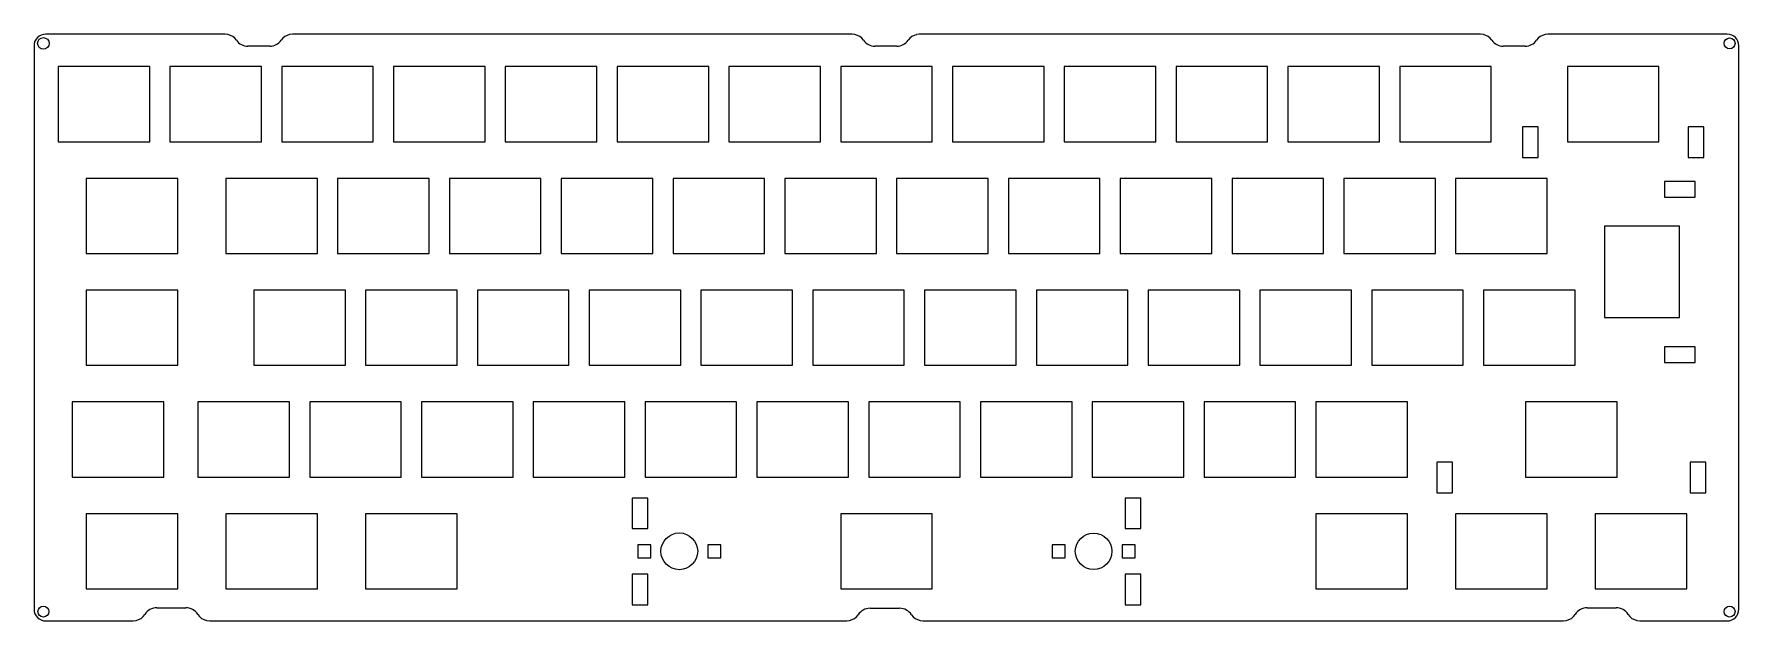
# Model space of a CAD drawing. Header units: millimetres. Extents: x -88 to 202, y -32 to 68.
import ezdxf

# ---------------------------------------------------------------- set-up
doc = ezdxf.new("R2010")
doc.units = ezdxf.units.MM

msp = doc.modelspace()

# ---------------------------------------------------------------- linework, layer by layer
at = {"color": 7, "linetype": 'Continuous', "lineweight": 25}
for p, q in [((-55.54, 67.54), (-86.09, 67.54)), ((-55.07, 67.46), (-55.54, 67.54)), ((-44.06, 67.54), (-44.54, 67.46)), ((51.31, 67.54), (-44.06, 67.54)), ((51.79, 67.46), (51.31, 67.54)), ((62.74, 67.54), (62.27, 67.45)), ((158.39, 67.54), (62.74, 67.54)), ((158.87, 67.46), (158.39, 67.54)), ((169.87, 67.54), (169.39, 67.46)), ((200.41, 67.54), (169.87, 67.54)), ((-88.09, 65.54), (-88.09, -30.46)), ((-47.93, 65.49), (-51.67, 65.49)), ((58.92, 65.49), (55.18, 65.49)), ((166, 65.49), (162.26, 65.49)), ((202.41, -30.46), (202.41, 65.54)), ((-83.99, 62), (-83.99, 49.2)), ((-68.38, 62), (-83.99, 62)), ((-68.38, 49.2), (-68.38, 62)), ((-64.94, 62), (-64.94, 49.2)), ((-49.33, 62), (-64.94, 62)), ((-49.33, 49.2), (-49.33, 62)), ((-45.89, 62), (-45.89, 49.2)), ((-30.28, 62), (-45.89, 62)), ((-30.28, 49.2), (-30.28, 62)), ((-11.23, 62), (-26.84, 62)), ((-26.84, 62), (-26.84, 49.2)), ((-11.23, 49.2), (-11.23, 62)), ((-7.79, 62), (-7.79, 49.2)), ((7.82, 62), (-7.79, 62)), ((7.82, 49.2), (7.82, 62)), ((11.26, 62), (11.26, 49.2)), ((26.87, 62), (11.26, 62)), ((26.87, 49.2), (26.87, 62)), ((30.31, 62), (30.31, 49.2)), ((45.92, 62), (30.31, 62)), ((45.92, 49.2), (45.92, 62)), ((64.96, 62), (49.36, 62)), ((49.36, 62), (49.36, 49.2)), ((64.96, 49.2), (64.96, 62)), ((68.41, 62), (68.41, 49.2)), ((84.01, 62), (68.41, 62)), ((84.01, 49.2), (84.01, 62)), ((87.46, 62), (87.46, 49.2)), ((103.06, 62), (87.46, 62)), ((103.06, 49.2), (103.06, 62)), ((106.51, 62), (106.51, 49.2)), ((122.11, 62), (106.51, 62)), ((122.11, 49.2), (122.11, 62)), ((141.16, 62), (125.56, 62)), ((125.56, 62), (125.56, 49.2)), ((141.16, 49.2), (141.16, 62)), ((144.61, 62), (144.61, 49.2)), ((160.21, 62), (144.61, 62)), ((160.21, 49.2), (160.21, 62)), ((173.19, 62), (173.19, 49.2)), ((188.79, 62), (173.19, 62)), ((188.79, 49.2), (188.79, 62)), ((165.56, 51.72), (165.56, 46.51)), ((168.23, 51.72), (165.56, 51.72)), ((168.23, 46.51), (168.23, 51.72)), ((196.42, 51.72), (193.75, 51.72)), ((193.75, 51.72), (193.75, 46.51)), ((196.42, 46.51), (196.42, 51.72)), ((-83.99, 49.2), (-68.38, 49.2)), ((-64.94, 49.2), (-49.33, 49.2)), ((-45.89, 49.2), (-30.28, 49.2)), ((-26.84, 49.2), (-11.23, 49.2)), ((-7.79, 49.2), (7.82, 49.2)), ((11.26, 49.2), (26.87, 49.2)), ((30.31, 49.2), (45.92, 49.2)), ((49.36, 49.2), (64.96, 49.2)), ((68.41, 49.2), (84.01, 49.2)), ((87.46, 49.2), (103.06, 49.2)), ((106.51, 49.2), (122.11, 49.2)), ((125.56, 49.2), (141.16, 49.2)), ((144.61, 49.2), (160.21, 49.2)), ((165.56, 46.51), (168.23, 46.51)), ((173.19, 49.2), (188.79, 49.2)), ((193.75, 46.51), (196.42, 46.51)), ((-79.22, 42.95), (-79.22, 30.15)), ((-63.62, 42.95), (-79.22, 42.95)), ((-63.62, 30.15), (-63.62, 42.95)), ((-55.41, 42.95), (-55.41, 30.15)), ((-39.81, 42.95), (-55.41, 42.95)), ((-39.81, 30.15), (-39.81, 42.95)), ((-36.36, 42.95), (-36.36, 30.15)), ((-20.76, 42.95), (-36.36, 42.95)), ((-20.76, 30.15), (-20.76, 42.95)), ((-1.71, 42.95), (-17.31, 42.95)), ((-17.31, 42.95), (-17.31, 30.15)), ((-1.71, 30.15), (-1.71, 42.95)), ((1.74, 42.95), (1.74, 30.15)), ((17.34, 42.95), (1.74, 42.95)), ((17.34, 30.15), (17.34, 42.95)), ((20.79, 42.95), (20.79, 30.15)), ((36.39, 42.95), (20.79, 42.95)), ((36.39, 30.15), (36.39, 42.95)), ((39.84, 42.95), (39.84, 30.15)), ((55.44, 42.95), (39.84, 42.95)), ((55.44, 30.15), (55.44, 42.95)), ((74.49, 42.95), (58.89, 42.95)), ((58.89, 42.95), (58.89, 30.15)), ((74.49, 30.15), (74.49, 42.95)), ((77.94, 42.95), (77.94, 30.15)), ((93.54, 42.95), (77.94, 42.95)), ((93.54, 30.15), (93.54, 42.95)), ((96.99, 42.95), (96.99, 30.15)), ((112.59, 42.95), (96.99, 42.95)), ((112.59, 30.15), (112.59, 42.95)), ((116.04, 42.95), (116.04, 30.15)), ((131.64, 42.95), (116.04, 42.95)), ((131.64, 30.15), (131.64, 42.95)), ((150.69, 42.95), (135.09, 42.95)), ((135.09, 42.95), (135.09, 30.15)), ((150.69, 30.15), (150.69, 42.95)), ((154.14, 42.95), (154.14, 30.15)), ((169.74, 42.95), (154.14, 42.95)), ((169.74, 30.15), (169.74, 42.95)), ((189.75, 42.45), (189.75, 39.78)), ((194.96, 42.45), (189.75, 42.45)), ((194.96, 39.78), (194.96, 42.45)), ((189.75, 39.78), (194.96, 39.78)), ((179.49, 34.82), (179.49, 19.22)), ((192.29, 34.82), (179.49, 34.82)), ((192.29, 19.22), (192.29, 34.82)), ((-79.22, 30.15), (-63.62, 30.15)), ((-55.41, 30.15), (-39.81, 30.15)), ((-36.36, 30.15), (-20.76, 30.15)), ((-17.31, 30.15), (-1.71, 30.15)), ((1.74, 30.15), (17.34, 30.15)), ((20.79, 30.15), (36.39, 30.15)), ((39.84, 30.15), (55.44, 30.15)), ((58.89, 30.15), (74.49, 30.15)), ((77.94, 30.15), (93.54, 30.15)), ((96.99, 30.15), (112.59, 30.15)), ((116.04, 30.15), (131.64, 30.15)), ((135.09, 30.15), (150.69, 30.15)), ((154.14, 30.15), (169.74, 30.15)), ((-79.22, 23.9), (-79.22, 11.1)), ((-63.62, 23.9), (-79.22, 23.9)), ((-63.62, 11.1), (-63.62, 23.9)), ((-50.65, 23.9), (-50.65, 11.1)), ((-35.05, 23.9), (-50.65, 23.9)), ((-35.05, 11.1), (-35.05, 23.9)), ((-31.6, 23.9), (-31.6, 11.1)), ((-16, 23.9), (-31.6, 23.9)), ((-16, 11.1), (-16, 23.9)), ((3.05, 23.9), (-12.55, 23.9)), ((-12.55, 23.9), (-12.55, 11.1)), ((3.05, 11.1), (3.05, 23.9)), ((6.5, 23.9), (6.5, 11.1)), ((22.1, 23.9), (6.5, 23.9)), ((22.1, 11.1), (22.1, 23.9)), ((25.55, 23.9), (25.55, 11.1)), ((41.15, 23.9), (25.55, 23.9)), ((41.15, 11.1), (41.15, 23.9)), ((44.6, 23.9), (44.6, 11.1)), ((60.2, 23.9), (44.6, 23.9)), ((60.2, 11.1), (60.2, 23.9)), ((79.25, 23.9), (63.65, 23.9)), ((63.65, 23.9), (63.65, 11.1)), ((79.25, 11.1), (79.25, 23.9)), ((82.7, 23.9), (82.7, 11.1)), ((98.3, 23.9), (82.7, 23.9)), ((98.3, 11.1), (98.3, 23.9)), ((101.75, 23.9), (101.75, 11.1)), ((117.35, 23.9), (101.75, 23.9)), ((117.35, 11.1), (117.35, 23.9)), ((120.8, 23.9), (120.8, 11.1)), ((136.4, 23.9), (120.8, 23.9)), ((136.4, 11.1), (136.4, 23.9)), ((155.45, 23.9), (139.85, 23.9)), ((139.85, 23.9), (139.85, 11.1)), ((155.45, 11.1), (155.45, 23.9)), ((158.9, 23.9), (158.9, 11.1)), ((174.5, 23.9), (158.9, 23.9)), ((174.5, 11.1), (174.5, 23.9)), ((179.49, 19.22), (192.29, 19.22)), ((194.96, 14.26), (189.75, 14.26)), ((189.75, 14.26), (189.75, 11.59)), ((194.96, 11.59), (194.96, 14.26)), ((-79.22, 11.1), (-63.62, 11.1)), ((-50.65, 11.1), (-35.05, 11.1)), ((-31.6, 11.1), (-16, 11.1)), ((-12.55, 11.1), (3.05, 11.1)), ((6.5, 11.1), (22.1, 11.1)), ((25.55, 11.1), (41.15, 11.1)), ((44.6, 11.1), (60.2, 11.1)), ((63.65, 11.1), (79.25, 11.1)), ((82.7, 11.1), (98.3, 11.1)), ((101.75, 11.1), (117.35, 11.1)), ((120.8, 11.1), (136.4, 11.1)), ((139.85, 11.1), (155.45, 11.1)), ((158.9, 11.1), (174.5, 11.1)), ((189.75, 11.59), (194.96, 11.59)), ((-81.6, 4.85), (-81.6, -7.95)), ((-66, 4.85), (-81.6, 4.85)), ((-66, -7.95), (-66, 4.85)), ((-60.17, 4.85), (-60.17, -7.95)), ((-44.57, 4.85), (-60.17, 4.85)), ((-44.57, -7.95), (-44.57, 4.85)), ((-25.52, 4.85), (-41.12, 4.85)), ((-41.12, 4.85), (-41.12, -7.95)), ((-25.52, -7.95), (-25.52, 4.85)), ((-22.07, 4.85), (-22.07, -7.95)), ((-6.47, 4.85), (-22.07, 4.85)), ((-6.47, -7.95), (-6.47, 4.85)), ((-3.02, 4.85), (-3.02, -7.95)), ((12.58, 4.85), (-3.02, 4.85)), ((12.58, -7.95), (12.58, 4.85)), ((16.03, 4.85), (16.03, -7.95)), ((31.63, 4.85), (16.03, 4.85)), ((31.63, -7.95), (31.63, 4.85)), ((50.68, 4.85), (35.08, 4.85)), ((35.08, 4.85), (35.08, -7.95)), ((50.68, -7.95), (50.68, 4.85)), ((54.13, 4.85), (54.13, -7.95)), ((69.73, 4.85), (54.13, 4.85)), ((69.73, -7.95), (69.73, 4.85)), ((73.18, 4.85), (73.18, -7.95)), ((88.78, 4.85), (73.18, 4.85)), ((88.78, -7.95), (88.78, 4.85)), ((92.23, 4.85), (92.23, -7.95)), ((107.83, 4.85), (92.23, 4.85)), ((107.83, -7.95), (107.83, 4.85)), ((126.88, 4.85), (111.28, 4.85)), ((111.28, 4.85), (111.28, -7.95)), ((126.88, -7.95), (126.88, 4.85)), ((130.33, 4.85), (130.33, -7.95)), ((145.93, 4.85), (130.33, 4.85)), ((145.93, -7.95), (145.93, 4.85)), ((166.05, 4.85), (166.05, -7.95)), ((181.65, 4.85), (166.05, 4.85)), ((181.65, -7.95), (181.65, 4.85)), ((150.92, -5.43), (150.92, -10.64)), ((153.59, -5.43), (150.92, -5.43)), ((153.59, -10.64), (153.59, -5.43)), ((196.77, -5.43), (194.1, -5.43)), ((194.1, -5.43), (194.1, -10.64)), ((196.77, -10.64), (196.77, -5.43)), ((-81.6, -7.95), (-66, -7.95)), ((-60.17, -7.95), (-44.57, -7.95)), ((-41.12, -7.95), (-25.52, -7.95)), ((-22.07, -7.95), (-6.47, -7.95)), ((-3.02, -7.95), (12.58, -7.95)), ((16.03, -7.95), (31.63, -7.95)), ((35.08, -7.95), (50.68, -7.95)), ((54.13, -7.95), (69.73, -7.95)), ((73.18, -7.95), (88.78, -7.95)), ((92.23, -7.95), (107.83, -7.95)), ((111.28, -7.95), (126.88, -7.95)), ((130.33, -7.95), (145.93, -7.95)), ((166.05, -7.95), (181.65, -7.95)), ((13.83, -11.52), (13.83, -16.73)), ((16.5, -11.52), (13.83, -11.52)), ((16.5, -16.73), (16.5, -11.52)), ((97.83, -11.52), (97.83, -16.73)), ((100.5, -11.52), (97.83, -11.52)), ((100.5, -16.73), (100.5, -11.52)), ((150.92, -10.64), (153.59, -10.64)), ((194.1, -10.64), (196.77, -10.64)), ((-79.22, -14.2), (-79.22, -27)), ((-63.62, -14.2), (-79.22, -14.2)), ((-63.62, -27), (-63.62, -14.2)), ((-55.41, -14.2), (-55.41, -27)), ((-39.81, -14.2), (-55.41, -14.2)), ((-39.81, -27), (-39.81, -14.2)), ((-31.6, -14.2), (-31.6, -27)), ((-16, -14.2), (-31.6, -14.2)), ((-16, -27), (-16, -14.2)), ((64.96, -14.2), (49.36, -14.2)), ((49.36, -14.2), (49.36, -27)), ((64.96, -27), (64.96, -14.2)), ((130.33, -14.2), (130.33, -27)), ((145.93, -14.2), (130.33, -14.2)), ((145.93, -27), (145.93, -14.2)), ((154.14, -14.2), (154.14, -27)), ((169.74, -14.2), (154.14, -14.2)), ((169.74, -27), (169.74, -14.2)), ((177.95, -14.2), (177.95, -27)), ((193.55, -14.2), (177.95, -14.2)), ((193.55, -27), (193.55, -14.2)), ((13.83, -16.73), (16.5, -16.73)), ((97.83, -16.73), (100.5, -16.73)), ((14.79, -19.5), (14.79, -21.7)), ((16.99, -19.5), (14.79, -19.5)), ((16.99, -21.7), (16.99, -19.5)), ((26.74, -19.5), (26.74, -21.7)), ((28.94, -19.5), (26.74, -19.5)), ((28.94, -21.7), (28.94, -19.5)), ((85.39, -19.5), (85.39, -21.7)), ((87.59, -19.5), (85.39, -19.5)), ((87.59, -21.7), (87.59, -19.5)), ((99.54, -19.5), (97.34, -19.5)), ((97.34, -19.5), (97.34, -21.7)), ((99.54, -21.7), (99.54, -19.5)), ((14.79, -21.7), (16.99, -21.7)), ((26.74, -21.7), (28.94, -21.7)), ((85.39, -21.7), (87.59, -21.7)), ((97.34, -21.7), (99.54, -21.7)), ((13.83, -24.48), (13.83, -29.69)), ((16.5, -24.48), (13.83, -24.48)), ((16.5, -29.69), (16.5, -24.48)), ((97.83, -24.48), (97.83, -29.69)), ((100.5, -24.48), (97.83, -24.48)), ((100.5, -29.69), (100.5, -24.48)), ((-79.22, -27), (-63.62, -27)), ((-55.41, -27), (-39.81, -27)), ((-31.6, -27), (-16, -27)), ((49.36, -27), (64.96, -27)), ((130.33, -27), (145.93, -27)), ((154.14, -27), (169.74, -27)), ((177.95, -27), (193.55, -27)), ((-67.15, -30.21), (-62.25, -30.21)), ((13.83, -29.69), (16.5, -29.69)), ((54.37, -30.31), (59.4, -30.31)), ((97.83, -29.69), (100.5, -29.69)), ((176.58, -30.21), (181.48, -30.21)), ((-86.09, -32.46), (-71.19, -32.46)), ((-71.19, -32.46), (-70.72, -32.37)), ((-58.68, -32.37), (-58.21, -32.46)), ((-58.21, -32.46), (50.39, -32.46)), ((50.39, -32.46), (50.86, -32.37)), ((62.9, -32.37), (63.37, -32.46)), ((63.37, -32.46), (172.54, -32.46)), ((172.54, -32.46), (173.01, -32.37)), ((185.05, -32.37), (185.52, -32.46)), ((185.52, -32.46), (200.41, -32.46))]:
    msp.add_line(p, q, dxfattribs=at)
for centre, radius in [((-86.5, 65.96), 0.98), ((200.83, 65.96), 0.93), ((21.86, -20.6), 3.13), ((92.46, -20.6), 3.12), ((-86.5, -30.87), 0.93), ((200.83, -30.87), 0.93)]:
    msp.add_circle(centre, radius, dxfattribs=at)
for centre, radius, start, end in [((-86.09, 65.54), 2, 90, 180), ((-55.47, 65.24), 2.25, 34.4174, 79.7369), ((-44.14, 65.24), 2.25, 100.2631, 145.5826), ((51.39, 65.24), 2.25, 34.4174, 79.7369), ((62.72, 65.24), 2.25, 101.418, 145.5826), ((158.47, 65.24), 2.25, 34.4174, 79.7369), ((169.8, 65.24), 2.25, 100.2631, 145.5826), ((200.41, 65.54), 2, 0, 90), ((-51.67, 67.84), 2.35, 214.4174, 270), ((-47.93, 67.84), 2.35, 270, 325.5826), ((55.18, 67.84), 2.35, 214.4174, 270), ((58.92, 67.84), 2.35, 270, 325.5826), ((162.26, 67.84), 2.35, 214.4174, 270), ((166, 67.84), 2.35, 270, 325.5826), ((-86.09, -30.46), 2, 180, 270), ((-71.13, -30.16), 2.25, 280.5705, 327.8651), ((-67.15, -32.66), 2.45, 90, 147.8651), ((-62.25, -32.66), 2.45, 32.1349, 90), ((-58.27, -30.16), 2.25, 212.1349, 259.4295), ((54.37, -32.76), 2.45, 90, 146.4197), ((59.4, -32.76), 2.45, 33.5799, 90), ((63.31, -30.16), 2.25, 213.5799, 259.4295), ((172.6, -30.16), 2.25, 280.5705, 327.8651), ((176.58, -32.66), 2.45, 90, 147.8651), ((181.48, -32.66), 2.45, 32.1349, 90), ((185.46, -30.16), 2.25, 212.1349, 259.4295), ((200.41, -30.46), 2, 270, 360)]:
    msp.add_arc(centre, radius, start, end, dxfattribs=at)
msp.add_open_spline([(50.86, -32.37), (51.46, -32.26), (51.99, -31.91), (52.33, -31.4)], degree=3, dxfattribs=at)

doc.saveas('drawing.dxf')
